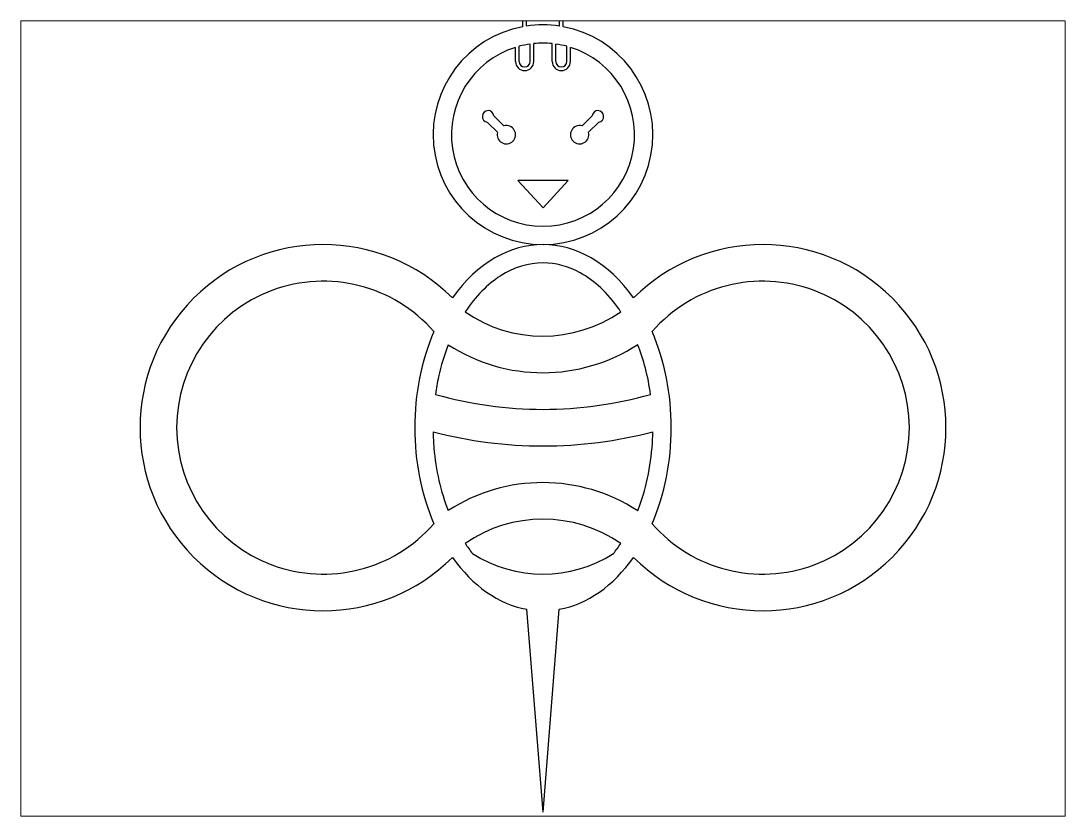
# Paper-space layout 'Layout1' of a CAD drawing. Header units: inches. Extents: x 1.05 to 9.45, y 0.8 to 7.2.
# The model-space entities are those that its viewports show. They can reach past a viewport. Long polylines and large blocks are cut down to what shows.
import ezdxf

# ---------------------------------------------------------------- set-up
doc = ezdxf.new("R2010")
doc.units = ezdxf.units.IN
doc.header["$MEASUREMENT"] = 0

msp = doc.modelspace()

# ---------------------------------------------------------------- linework, layer by layer
for p, q in [((20.449, 23.449), (20.449, 23.975)), ((20.549, 23.466), (20.549, 24.025)), ((21.451, 23.466), (21.451, 24.025)), ((21.551, 23.449), (21.551, 23.975)), ((20.25, 22.5), (20.25, 22.885)), ((20.35, 22.5), (20.35, 22.914)), ((20.65, 22.5), (20.65, 22.975)), ((20.75, 22.5), (20.75, 22.987)), ((21.25, 22.5), (21.25, 22.987)), ((21.35, 22.5), (21.35, 22.975)), ((21.65, 22.5), (21.65, 22.914)), ((21.75, 22.5), (21.75, 22.885)), ((18.414, 10.234), (18.414, 10.235)), ((21, 2), (20.557, 7.54)), ((21, 2), (21.443, 7.54))]:
    msp.add_line(p, q)
for points in [[(19.48, 20.843), (19.759, 20.565)], [(19.935, 20.741), (19.66, 21.017)], [(22.065, 20.741), (22.34, 21.017)], [(22.52, 20.843), (22.241, 20.565)]]:
    msp.add_lwpolyline(points)
msp.add_lwpolyline([(21, 18.5), (21.683, 19.25), (20.317, 19.25)], close=True)
for centre, radius, start, end in [((21, 20.5), 3, 100.5822, 79.4178), ((21, 20.5), 3, 81.3549, 98.6451), ((21, 20.5), 2.5, 107.4576, 72.5424), ((21, 20.5), 2.5, 98.0478, 105.0701), ((21, 20.5), 2.5, 84.2608, 95.7392), ((21, 20.5), 2.5, 74.9299, 81.9522), ((20.5, 22.5), 0.25, 180, 0), ((20.5, 22.5), 0.15, 180, 0), ((21.5, 22.5), 0.25, 180, 0), ((21.5, 22.5), 0.15, 180, 0), ((19.503, 21), 0.158, 6.0855, 261.6942), ((22.497, 21), 0.158, 278.3058, 173.9145), ((20, 20.5), 0.25, 165, 105), ((22, 20.5), 0.25, 75, 15), ((15, 12.5), 5, 45.0991, 314.9009), ((27, 12.5), 5, 225.0991, 134.9009), ((15, 12.5), 4, 40.9712, 319.0288), ((27, 12.5), 4, 220.9712, 139.0288), ((20.995, 18.735), 3.735, 235.4044, 304.7238), ((20.995, 18.735), 4.735, 236.9673, 303.1484), ((20.998, 23.76), 10.76, 254.1718, 285.8522), ((20.998, 23.76), 11.76, 255.2375, 284.7861), ((20.995, 6.265), 4.735, 56.8472, 123.0327), ((20.995, 6.265), 3.735, 55.2762, 124.5956), ((21, 12.078), 3.578, 237.4807, 302.5099)]:
    msp.add_arc(centre, radius, start, end)
for start_param, end_param in [(5.499517, 7.066853), (7.301803, 8.406161), (4.16021, 5.264568), (2.357925, 3.014643), (3.26854, 3.925261)]:
    msp.add_ellipse((21, 12.5), major_axis=(0, 5), ratio=0.7, start_param=start_param, end_param=end_param)
for points, knots in [([(23.122, 15.665), (23.107, 15.688), (23.092, 15.71), (22.767, 16.179), (22.4, 16.517), (21.685, 16.911), (21.342, 17), (21, 17), (20.608, 17), (20.213, 16.882), (19.486, 16.415), (19.155, 16.083), (18.875, 15.66)], [5.471609, 5.471609, 5.471609, 5.471609, 5.492598, 5.492598, 5.915106, 5.915106, 6.283185, 6.283185, 6.283185, 6.705693, 6.705693, 7.096216, 7.096216, 7.096216, 7.096216]), ([(18.414, 14.765), (18.305, 14.488), (18.215, 14.193), (18.114, 13.729), (18.085, 13.57), (18.063, 13.408)], [7.3422248, 7.3422248, 7.3422248, 7.3422248, 7.5507079, 7.5507079, 7.6572992, 7.6572992, 7.6572992, 7.6572992]), ([(23.937, 13.409), (23.903, 13.653), (23.855, 13.892), (23.736, 14.348), (23.665, 14.564), (23.584, 14.771)], [4.9093433, 4.9093433, 4.9093433, 4.9093433, 5.0700905, 5.0700905, 5.2254525, 5.2254525, 5.2254525, 5.2254525]), ([(18.001, 12.388), (18.004, 12.241), (18.011, 12.093), (18.074, 11.343), (18.209, 10.756), (18.414, 10.234)], [7.8780243, 7.8780243, 7.8780243, 7.8780243, 7.9732155, 7.9732155, 8.3659583, 8.3659583, 8.3659583, 8.3659583]), ([(23.584, 10.229), (23.598, 10.263), (23.611, 10.298), (23.835, 10.903), (23.963, 11.546), (23.996, 12.262), (23.998, 12.326), (23.999, 12.389)], [4.1993417, 4.1993417, 4.1993417, 4.1993417, 4.2250754, 4.2250754, 4.6475829, 4.6475829, 4.6886091, 4.6886091, 4.6886091, 4.6886091])]:
    msp.add_open_spline(points, degree=3, knots=knots)
for points in [[(18.875, 9.34), (18.94, 9.242), (19.007, 9.149), (19.077, 9.061)], [(22.923, 9.061), (22.992, 9.147), (23.058, 9.239), (23.122, 9.335)]]:
    msp.add_open_spline(points, degree=3)

psp = doc.layouts.get("Layout1")

# ---------------------------------------------------------------- viewports
at = {"layer": '0'}
psp.add_viewport(center=(5.25, 4), size=(8.4, 6.4), view_center_point=(21, 12.75), view_height=21.717172, dxfattribs=at)

doc.saveas('drawing.dxf')
